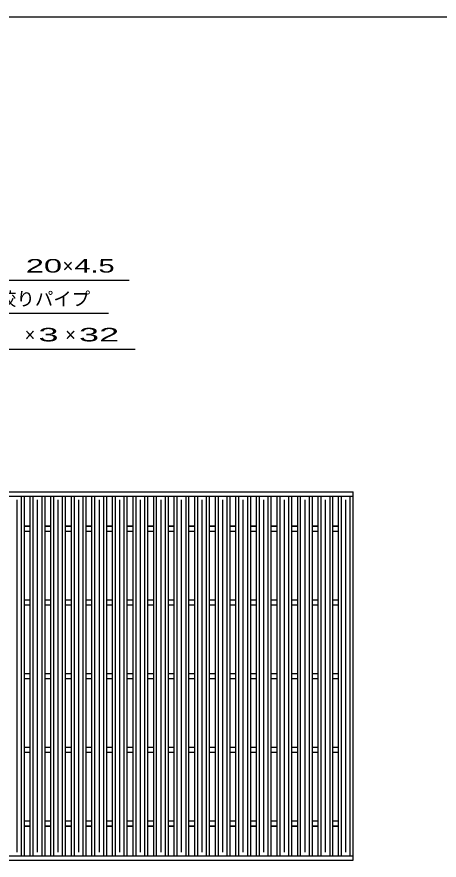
# Model space of a CAD drawing. Units: millimetres, scale not verified. Extents: x -1820 to 1736, y -1282 to 1048.
# Drawn here: x -874 to -301, y -96 to 1048 of the extents above; entities that cross this region are included whole.
import ezdxf
from ezdxf.enums import TextEntityAlignment as Align

# ---------------------------------------------------------------- set-up
doc = ezdxf.new("R2010")
doc.units = ezdxf.units.MM
doc.header["$LTSCALE"] = 10
for name, color, linetype, lineweight in [('CADPAC_LAYER_0000', 150, 'Continuous', 25), ('CADPAC_LAYER_0016', 3, 'Continuous', 25), ('CADPAC_LAYER_0022', 2, 'Continuous', 25)]:
    doc.layers.add(name, color=color, linetype=linetype, lineweight=lineweight)
doc.styles.add('ベクトル', font='')
doc.styles.get('ベクトル').set_extended_font_data('ベクトル')

msp = doc.modelspace()

# ---------------------------------------------------------------- linework, layer by layer
at = {"layer": 'CADPAC_LAYER_0000'}
msp.add_line((-1724, 1048.5), (1736, 1048.5), dxfattribs=at)
at = {"layer": 'CADPAC_LAYER_0016'}
for p, q in [((-1414, 403.5), (-418, 403.5)), ((-418, 397.5), (-418, 403.5)), ((-1414, 397.5), (-418, 397.5)), ((-883.9, 397.5), (-863.9, 397.5)), ((-873.9, -85.5), (-873.9, 392.5)), ((-867.9, -90.5), (-867.9, 397.5)), ((-863.9, -90.5), (-863.9, 397.5)), ((-856, -90.5), (-856, 397.5)), ((-856, 397.5), (-836, 397.5)), ((-852, -90.5), (-852, 397.5)), ((-846, -85.5), (-846, 392.5)), ((-840, -90.5), (-840, 397.5)), ((-836, -90.5), (-836, 397.5)), ((-828.1, -90.5), (-828.1, 397.5)), ((-828.1, 397.5), (-808.1, 397.5)), ((-824.1, -90.5), (-824.1, 397.5)), ((-818.1, -85.5), (-818.1, 392.5)), ((-812.1, -90.5), (-812.1, 397.5)), ((-808.1, -90.5), (-808.1, 397.5)), ((-800.2, -90.5), (-800.2, 397.5)), ((-800.2, 397.5), (-780.2, 397.5)), ((-796.2, -90.5), (-796.2, 397.5)), ((-790.2, -85.5), (-790.2, 392.5)), ((-784.2, -90.5), (-784.2, 397.5)), ((-780.2, -90.5), (-780.2, 397.5)), ((-772.3, -90.5), (-772.3, 397.5)), ((-772.3, 397.5), (-752.3, 397.5)), ((-768.3, -90.5), (-768.3, 397.5)), ((-762.3, -85.5), (-762.3, 392.5)), ((-756.3, -90.5), (-756.3, 397.5)), ((-752.3, -90.5), (-752.3, 397.5)), ((-744.4, -90.5), (-744.4, 397.5)), ((-744.4, 397.5), (-724.4, 397.5)), ((-740.4, -90.5), (-740.4, 397.5)), ((-734.4, -85.5), (-734.4, 392.5)), ((-728.4, -90.5), (-728.4, 397.5)), ((-724.4, -90.5), (-724.4, 397.5)), ((-716.5, -90.5), (-716.5, 397.5)), ((-716.5, 397.5), (-696.5, 397.5)), ((-712.5, -90.5), (-712.5, 397.5)), ((-706.5, -85.5), (-706.5, 392.5)), ((-700.5, -90.5), (-700.5, 397.5)), ((-696.5, -90.5), (-696.5, 397.5)), ((-688.6, -90.5), (-688.6, 397.5)), ((-688.6, 397.5), (-668.6, 397.5)), ((-684.6, -90.5), (-684.6, 397.5)), ((-678.6, -85.5), (-678.6, 392.5)), ((-672.6, -90.5), (-672.6, 397.5)), ((-668.6, -90.5), (-668.6, 397.5)), ((-660.7, -90.5), (-660.7, 397.5)), ((-660.7, 397.5), (-640.7, 397.5)), ((-656.7, -90.5), (-656.7, 397.5)), ((-650.7, -85.5), (-650.7, 392.5)), ((-644.7, -90.5), (-644.7, 397.5)), ((-640.7, -90.5), (-640.7, 397.5)), ((-632.8, -90.5), (-632.8, 397.5)), ((-632.8, 397.5), (-612.8, 397.5)), ((-628.8, -90.5), (-628.8, 397.5)), ((-622.8, -85.5), (-622.8, 392.5)), ((-616.8, -90.5), (-616.8, 397.5)), ((-612.8, -90.5), (-612.8, 397.5)), ((-604.9, -90.5), (-604.9, 397.5)), ((-604.9, 397.5), (-584.9, 397.5)), ((-600.9, -90.5), (-600.9, 397.5)), ((-594.9, -85.5), (-594.9, 392.5)), ((-588.9, -90.5), (-588.9, 397.5)), ((-584.9, -90.5), (-584.9, 397.5)), ((-577, -90.5), (-577, 397.5)), ((-577, 397.5), (-557, 397.5)), ((-573, -90.5), (-573, 397.5)), ((-567, -85.5), (-567, 392.5)), ((-561, -90.5), (-561, 397.5)), ((-557, -90.5), (-557, 397.5)), ((-549.1, -90.5), (-549.1, 397.5)), ((-549.1, 397.5), (-529.1, 397.5)), ((-545.1, -90.5), (-545.1, 397.5)), ((-539.1, -85.5), (-539.1, 392.5)), ((-533.1, -90.5), (-533.1, 397.5)), ((-529.1, -90.5), (-529.1, 397.5)), ((-521.2, -90.5), (-521.2, 397.5)), ((-521.2, 397.5), (-501.2, 397.5)), ((-517.2, -90.5), (-517.2, 397.5)), ((-511.2, -85.5), (-511.2, 392.5)), ((-505.2, -90.5), (-505.2, 397.5)), ((-501.2, -90.5), (-501.2, 397.5)), ((-493.3, -90.5), (-493.3, 397.5)), ((-493.3, 397.5), (-473.3, 397.5)), ((-489.3, -90.5), (-489.3, 397.5)), ((-483.3, -85.5), (-483.3, 392.5)), ((-477.3, -90.5), (-477.3, 397.5)), ((-473.3, -90.5), (-473.3, 397.5)), ((-465.4, -90.5), (-465.4, 397.5)), ((-465.4, 397.5), (-445.4, 397.5)), ((-461.4, -90.5), (-461.4, 397.5)), ((-455.4, -85.5), (-455.4, 392.5)), ((-449.4, -90.5), (-449.4, 397.5)), ((-445.4, -90.5), (-445.4, 397.5)), ((-438, -90.5), (-438, 397.5)), ((-438, 397.5), (-418, 397.5)), ((-434, -90.5), (-434, 397.5)), ((-428, -85.5), (-428, 392.5)), ((-422, -90.5), (-422, 397.5)), ((-418, -90.5), (-418, 397.5)), ((-863.9, 357.5), (-856, 357.5)), ((-863.9, 357), (-856, 357)), ((-836, 357.5), (-828.1, 357.5)), ((-836, 357), (-828.1, 357)), ((-808.1, 357.5), (-800.2, 357.5)), ((-808.1, 357), (-800.2, 357)), ((-780.2, 357.5), (-772.3, 357.5)), ((-780.2, 357), (-772.3, 357)), ((-752.3, 357.5), (-744.4, 357.5)), ((-752.3, 357), (-744.4, 357)), ((-724.4, 357.5), (-716.5, 357.5)), ((-724.4, 357), (-716.5, 357)), ((-696.5, 357.5), (-688.6, 357.5)), ((-696.5, 357), (-688.6, 357)), ((-668.6, 357.5), (-660.7, 357.5)), ((-668.6, 357), (-660.7, 357)), ((-640.7, 357.5), (-632.8, 357.5)), ((-640.7, 357), (-632.8, 357)), ((-612.8, 357.5), (-604.9, 357.5)), ((-612.8, 357), (-604.9, 357)), ((-584.9, 357.5), (-577, 357.5)), ((-584.9, 357), (-577, 357)), ((-557, 357.5), (-549.1, 357.5)), ((-557, 357), (-549.1, 357)), ((-529.1, 357.5), (-521.2, 357.5)), ((-529.1, 357), (-521.2, 357)), ((-501.2, 357.5), (-493.3, 357.5)), ((-501.2, 357), (-493.3, 357)), ((-473.3, 357.5), (-465.4, 357.5)), ((-473.3, 357), (-465.4, 357)), ((-445.4, 357.5), (-437.5, 357.5)), ((-445.4, 357), (-437.5, 357)), ((-863.9, 350), (-856, 350)), ((-836, 350), (-828.1, 350)), ((-808.1, 350), (-800.2, 350)), ((-780.2, 350), (-772.3, 350)), ((-752.3, 350), (-744.4, 350)), ((-724.4, 350), (-716.5, 350)), ((-696.5, 350), (-688.6, 350)), ((-668.6, 350), (-660.7, 350)), ((-640.7, 350), (-632.8, 350)), ((-612.8, 350), (-604.9, 350)), ((-584.9, 350), (-577, 350)), ((-557, 350), (-549.1, 350)), ((-529.1, 350), (-521.2, 350)), ((-501.2, 350), (-493.3, 350)), ((-473.3, 350), (-465.4, 350)), ((-445.4, 350), (-437.5, 350)), ((-863.9, 257), (-856, 257)), ((-836, 257), (-828.1, 257)), ((-808.1, 257), (-800.2, 257)), ((-780.2, 257), (-772.3, 257)), ((-752.3, 257), (-744.4, 257)), ((-724.4, 257), (-716.5, 257)), ((-696.5, 257), (-688.6, 257)), ((-668.6, 257), (-660.7, 257)), ((-640.7, 257), (-632.8, 257)), ((-612.8, 257), (-604.9, 257)), ((-584.9, 257), (-577, 257)), ((-557, 257), (-549.1, 257)), ((-529.1, 257), (-521.2, 257)), ((-501.2, 257), (-493.3, 257)), ((-473.3, 257), (-465.4, 257)), ((-445.4, 257), (-437.5, 257)), ((-863.9, 250), (-856, 250)), ((-836, 250), (-828.1, 250)), ((-808.1, 250), (-800.2, 250)), ((-780.2, 250), (-772.3, 250)), ((-752.3, 250), (-744.4, 250)), ((-724.4, 250), (-716.5, 250)), ((-696.5, 250), (-688.6, 250)), ((-668.6, 250), (-660.7, 250)), ((-640.7, 250), (-632.8, 250)), ((-612.8, 250), (-604.9, 250)), ((-584.9, 250), (-577, 250)), ((-557, 250), (-549.1, 250)), ((-529.1, 250), (-521.2, 250)), ((-501.2, 250), (-493.3, 250)), ((-473.3, 250), (-465.4, 250)), ((-445.4, 250), (-437.5, 250)), ((-863.9, 157), (-856, 157)), ((-863.9, 150), (-856, 150)), ((-836, 157), (-828.1, 157)), ((-836, 150), (-828.1, 150)), ((-808.1, 157), (-800.2, 157)), ((-808.1, 150), (-800.2, 150)), ((-780.2, 157), (-772.3, 157)), ((-780.2, 150), (-772.3, 150)), ((-752.3, 157), (-744.4, 157)), ((-752.3, 150), (-744.4, 150)), ((-724.4, 157), (-716.5, 157)), ((-724.4, 150), (-716.5, 150)), ((-696.5, 157), (-688.6, 157)), ((-696.5, 150), (-688.6, 150)), ((-668.6, 157), (-660.7, 157)), ((-668.6, 150), (-660.7, 150)), ((-640.7, 157), (-632.8, 157)), ((-640.7, 150), (-632.8, 150)), ((-612.8, 157), (-604.9, 157)), ((-612.8, 150), (-604.9, 150)), ((-584.9, 157), (-577, 157)), ((-584.9, 150), (-577, 150)), ((-557, 157), (-549.1, 157)), ((-557, 150), (-549.1, 150)), ((-529.1, 157), (-521.2, 157)), ((-529.1, 150), (-521.2, 150)), ((-501.2, 157), (-493.3, 157)), ((-501.2, 150), (-493.3, 150)), ((-473.3, 157), (-465.4, 157)), ((-473.3, 150), (-465.4, 150)), ((-445.4, 157), (-437.5, 157)), ((-445.4, 150), (-437.5, 150)), ((-863.9, 57), (-856, 57)), ((-863.9, 50), (-856, 50)), ((-836, 57), (-828.1, 57)), ((-836, 50), (-828.1, 50)), ((-808.1, 57), (-800.2, 57)), ((-808.1, 50), (-800.2, 50)), ((-780.2, 57), (-772.3, 57)), ((-780.2, 50), (-772.3, 50)), ((-752.3, 57), (-744.4, 57)), ((-752.3, 50), (-744.4, 50)), ((-724.4, 57), (-716.5, 57)), ((-724.4, 50), (-716.5, 50)), ((-696.5, 57), (-688.6, 57)), ((-696.5, 50), (-688.6, 50)), ((-668.6, 57), (-660.7, 57)), ((-668.6, 50), (-660.7, 50)), ((-640.7, 57), (-632.8, 57)), ((-640.7, 50), (-632.8, 50)), ((-612.8, 57), (-604.9, 57)), ((-612.8, 50), (-604.9, 50)), ((-584.9, 57), (-577, 57)), ((-584.9, 50), (-577, 50)), ((-557, 57), (-549.1, 57)), ((-557, 50), (-549.1, 50)), ((-529.1, 57), (-521.2, 57)), ((-529.1, 50), (-521.2, 50)), ((-501.2, 57), (-493.3, 57)), ((-501.2, 50), (-493.3, 50)), ((-473.3, 57), (-465.4, 57)), ((-473.3, 50), (-465.4, 50)), ((-445.4, 57), (-437.5, 57)), ((-445.4, 50), (-437.5, 50)), ((-863.9, -43), (-856, -43)), ((-836, -43), (-828.1, -43)), ((-808.1, -43), (-800.2, -43)), ((-780.2, -43), (-772.3, -43)), ((-752.3, -43), (-744.4, -43)), ((-724.4, -43), (-716.5, -43)), ((-696.5, -43), (-688.6, -43)), ((-668.6, -43), (-660.7, -43)), ((-640.7, -43), (-632.8, -43)), ((-612.8, -43), (-604.9, -43)), ((-584.9, -43), (-577, -43)), ((-557, -43), (-549.1, -43)), ((-529.1, -43), (-521.2, -43)), ((-501.2, -43), (-493.3, -43)), ((-473.3, -43), (-465.4, -43)), ((-445.4, -43), (-437.5, -43)), ((-863.9, -50), (-856, -50)), ((-863.9, -50.5), (-856, -50.5)), ((-836, -50), (-828.1, -50)), ((-836, -50.5), (-828.1, -50.5)), ((-808.1, -50), (-800.2, -50)), ((-808.1, -50.5), (-800.2, -50.5)), ((-780.2, -50), (-772.3, -50)), ((-780.2, -50.5), (-772.3, -50.5)), ((-752.3, -50), (-744.4, -50)), ((-752.3, -50.5), (-744.4, -50.5)), ((-724.4, -50), (-716.5, -50)), ((-724.4, -50.5), (-716.5, -50.5)), ((-696.5, -50), (-688.6, -50)), ((-696.5, -50.5), (-688.6, -50.5)), ((-668.6, -50), (-660.7, -50)), ((-668.6, -50.5), (-660.7, -50.5)), ((-640.7, -50), (-632.8, -50)), ((-640.7, -50.5), (-632.8, -50.5)), ((-612.8, -50), (-604.9, -50)), ((-612.8, -50.5), (-604.9, -50.5)), ((-584.9, -50), (-577, -50)), ((-584.9, -50.5), (-577, -50.5)), ((-557, -50), (-549.1, -50)), ((-557, -50.5), (-549.1, -50.5)), ((-529.1, -50), (-521.2, -50)), ((-529.1, -50.5), (-521.2, -50.5)), ((-501.2, -50), (-493.3, -50)), ((-501.2, -50.5), (-493.3, -50.5)), ((-473.3, -50), (-465.4, -50)), ((-473.3, -50.5), (-465.4, -50.5)), ((-445.4, -50), (-437.5, -50)), ((-445.4, -50.5), (-437.5, -50.5)), ((-1414, -90.5), (-418, -90.5)), ((-883.9, -90.5), (-863.9, -90.5)), ((-856, -90.5), (-836, -90.5)), ((-828.1, -90.5), (-808.1, -90.5)), ((-800.2, -90.5), (-780.2, -90.5)), ((-772.3, -90.5), (-752.3, -90.5)), ((-744.4, -90.5), (-724.4, -90.5)), ((-716.5, -90.5), (-696.5, -90.5)), ((-688.6, -90.5), (-668.6, -90.5)), ((-660.7, -90.5), (-640.7, -90.5)), ((-632.8, -90.5), (-612.8, -90.5)), ((-604.9, -90.5), (-584.9, -90.5)), ((-577, -90.5), (-557, -90.5)), ((-549.1, -90.5), (-529.1, -90.5)), ((-521.2, -90.5), (-501.2, -90.5)), ((-493.3, -90.5), (-473.3, -90.5)), ((-465.4, -90.5), (-445.4, -90.5)), ((-438, -90.5), (-418, -90.5)), ((-418, -96.5), (-418, -90.5)), ((-1414, -96.5), (-418, -96.5))]:
    msp.add_line(p, q, dxfattribs=at)
at = {"layer": 'CADPAC_LAYER_0022', "color": 4}
for p, q in [((-1202, 691), (-722, 691)), ((-1189.75, 646), (-749.75, 646)), ((-1153.55, 597.5), (-713.55, 597.5))]:
    msp.add_line(p, q, dxfattribs=at)

# ---------------------------------------------------------------- texts
at = {"layer": 'CADPAC_LAYER_0022', "style": 'ベクトル'}
for s, width, p in [('20', 1.8, (-862, 710.5)), (' 4.5 ', 1.6, (-807, 710.5)), (' 3 ', 2, (-858.55, 617)), (' 32 ', 2, (-803.55, 617))]:
    msp.add_text(s, height=18.33, dxfattribs=dict(at, width=width)).set_placement(p, align=Align.MIDDLE_LEFT)
for s, p in [('×', (-812, 710.5)), ('絞りパイプ', (-899.75, 665.5)), ('×', (-863.55, 617)), ('×', (-808.55, 617))]:
    msp.add_text(s, height=18.33, dxfattribs=at).set_placement(p, align=Align.MIDDLE_LEFT)

doc.saveas('drawing.dxf')
